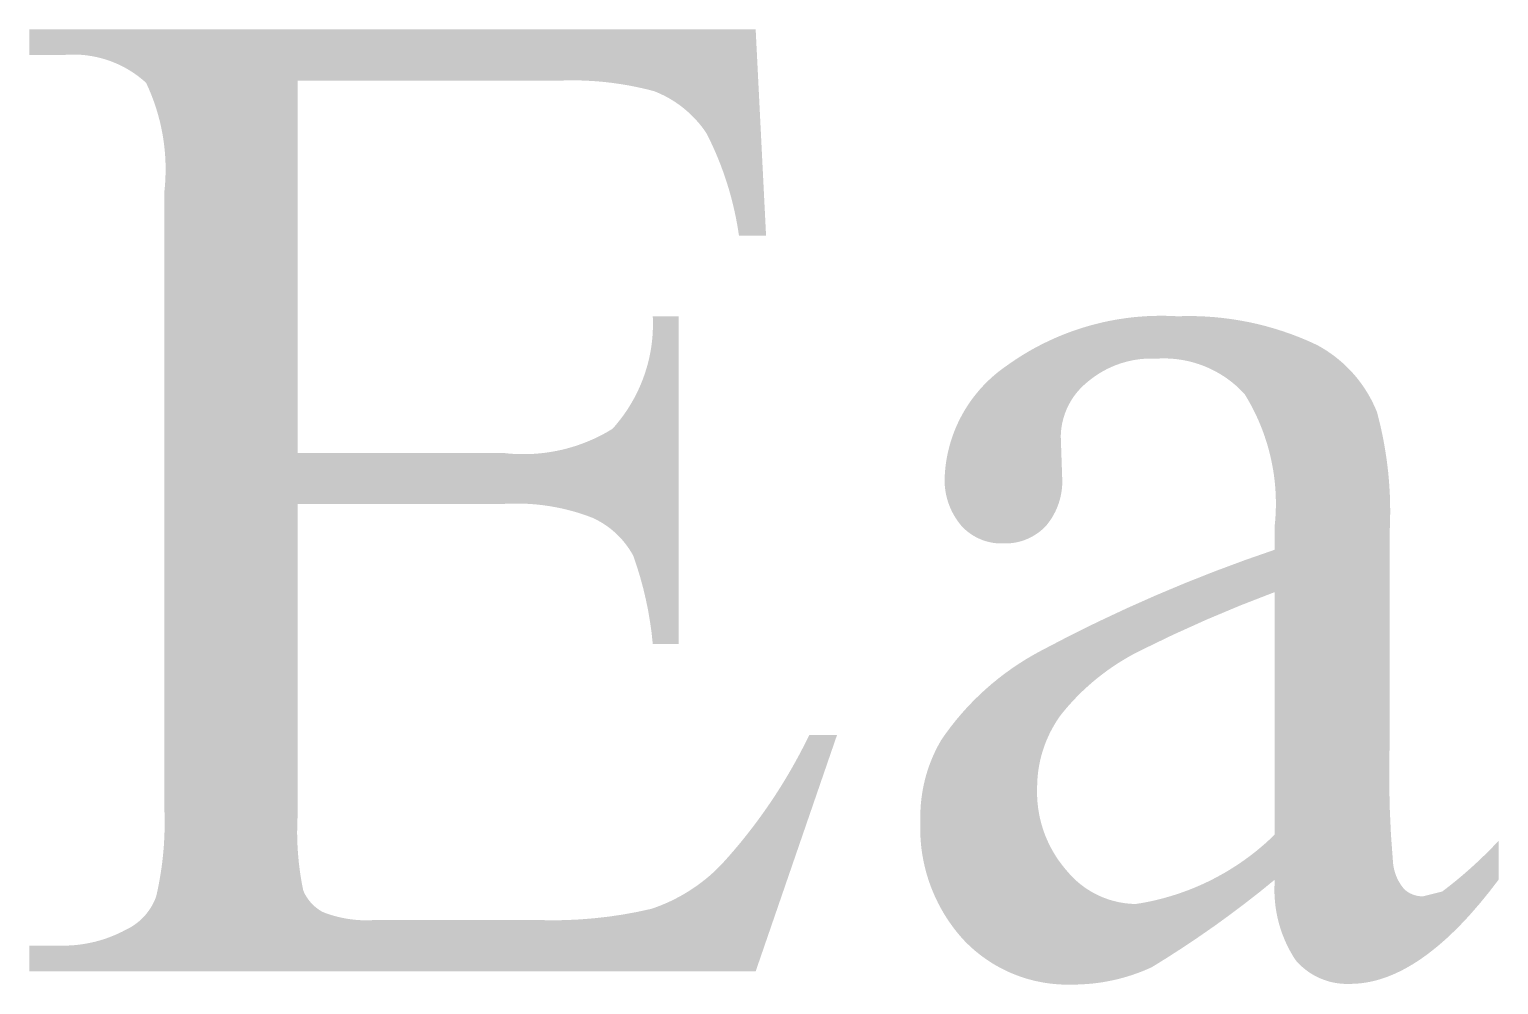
# Model space of a CAD drawing. Header units: millimetres. Extents: x 1235 to 1439, y 1033 to 1126.
# Drawn here: x 1400.38 to 1405.62, y 1053.01 to 1056.41 of the extents above; entities that cross this region are included whole.
import ezdxf

# ---------------------------------------------------------------- set-up
doc = ezdxf.new("R2010")
doc.units = ezdxf.units.MM
doc.layers.add('默认', color=18, linetype='Continuous', true_color=0x000000)

msp = doc.modelspace()

# ---------------------------------------------------------------- hatches: boundary and pattern name
at = {"layer": '默认'}
msp.add_hatch(color=256, dxfattribs=at).paths.add_polyline_path([(1402.9705, 1056.4134), (1403.0076, 1055.6774), (1402.911, 1055.6774), (1402.9074, 1055.7011), (1402.9033, 1055.7246), (1402.8987, 1055.7482), (1402.8936, 1055.7716), (1402.8881, 1055.795), (1402.882, 1055.8182), (1402.8755, 1055.8413), (1402.8685, 1055.8643), (1402.861, 1055.8872), (1402.853, 1055.9099), (1402.8446, 1055.9324), (1402.8357, 1055.9547), (1402.8264, 1055.9768), (1402.8166, 1055.9987), (1402.8064, 1056.0203), (1402.7958, 1056.0417), (1402.7916, 1056.0479), (1402.7873, 1056.0541), (1402.7828, 1056.0602), (1402.7782, 1056.0663), (1402.7735, 1056.0722), (1402.7687, 1056.0781), (1402.7637, 1056.0839), (1402.7586, 1056.0897), (1402.7534, 1056.0953), (1402.7481, 1056.1008), (1402.7427, 1056.1062), (1402.7372, 1056.1116), (1402.7315, 1056.1168), (1402.7258, 1056.1219), (1402.7199, 1056.1269), (1402.714, 1056.1318), (1402.708, 1056.1366), (1402.7018, 1056.1413), (1402.6956, 1056.1458), (1402.6893, 1056.1502), (1402.683, 1056.1545), (1402.6765, 1056.1587), (1402.67, 1056.1627), (1402.6634, 1056.1666), (1402.6567, 1056.1704), (1402.65, 1056.174), (1402.6433, 1056.1775), (1402.6364, 1056.1808), (1402.6296, 1056.184), (1402.6226, 1056.1871), (1402.6157, 1056.1901), (1402.6087, 1056.1928), (1402.5874, 1056.1984), (1402.566, 1056.2034), (1402.5445, 1056.2081), (1402.5229, 1056.2124), (1402.5011, 1056.2162), (1402.4793, 1056.2196), (1402.4574, 1056.2226), (1402.4355, 1056.2252), (1402.4135, 1056.2273), (1402.3915, 1056.229), (1402.3694, 1056.2302), (1402.3474, 1056.2311), (1402.3253, 1056.2314), (1402.3033, 1056.2314), (1402.2813, 1056.2309), (1402.2593, 1056.23), (1401.3376, 1056.23), (1401.3376, 1054.9019), (1402.076, 1054.9019), (1402.0882, 1054.9006), (1402.1005, 1054.8996), (1402.1129, 1054.8989), (1402.1254, 1054.8984), (1402.1378, 1054.8982), (1402.1503, 1054.8982), (1402.1628, 1054.8985), (1402.1754, 1054.899), (1402.1879, 1054.8999), (1402.2005, 1054.9009), (1402.213, 1054.9023), (1402.2255, 1054.9039), (1402.238, 1054.9058), (1402.2505, 1054.9079), (1402.2629, 1054.9103), (1402.2753, 1054.9129), (1402.2876, 1054.9159), (1402.2998, 1054.919), (1402.312, 1054.9225), (1402.3241, 1054.9261), (1402.3361, 1054.9301), (1402.348, 1054.9342), (1402.3598, 1054.9387), (1402.3715, 1054.9433), (1402.383, 1054.9482), (1402.3945, 1054.9533), (1402.4058, 1054.9587), (1402.4169, 1054.9642), (1402.4279, 1054.97), (1402.4388, 1054.976), (1402.4495, 1054.9822), (1402.46, 1054.9886), (1402.4689, 1054.9986), (1402.4775, 1055.0089), (1402.4859, 1055.0194), (1402.4941, 1055.0301), (1402.5021, 1055.0411), (1402.5098, 1055.0523), (1402.5173, 1055.0638), (1402.5245, 1055.0754), (1402.5314, 1055.0873), (1402.5381, 1055.0993), (1402.5445, 1055.1115), (1402.5505, 1055.1239), (1402.5563, 1055.1365), (1402.5618, 1055.1492), (1402.5669, 1055.1621), (1402.5717, 1055.175), (1402.5762, 1055.1881), (1402.5804, 1055.2013), (1402.5843, 1055.2146), (1402.5878, 1055.228), (1402.591, 1055.2414), (1402.5938, 1055.2549), (1402.5963, 1055.2684), (1402.5985, 1055.282), (1402.6003, 1055.2956), (1402.6018, 1055.3092), (1402.6029, 1055.3227), (1402.6037, 1055.3363), (1402.6042, 1055.3498), (1402.6044, 1055.3633), (1402.6042, 1055.3767), (1402.6037, 1055.39), (1402.6954, 1055.39), (1402.6954, 1054.2205), (1402.6037, 1054.2205), (1402.5995, 1054.2605), (1402.5939, 1054.3005), (1402.5871, 1054.3404), (1402.579, 1054.38), (1402.5697, 1054.4193), (1402.5591, 1054.4584), (1402.5473, 1054.497), (1402.5344, 1054.5351), (1402.5314, 1054.5406), (1402.5282, 1054.5461), (1402.525, 1054.5515), (1402.5216, 1054.5568), (1402.5181, 1054.5621), (1402.5145, 1054.5673), (1402.5108, 1054.5724), (1402.507, 1054.5775), (1402.503, 1054.5825), (1402.499, 1054.5875), (1402.4948, 1054.5924), (1402.4906, 1054.5971), (1402.4862, 1054.6018), (1402.4817, 1054.6064), (1402.4772, 1054.611), (1402.4725, 1054.6154), (1402.4678, 1054.6197), (1402.463, 1054.6239), (1402.4581, 1054.6281), (1402.4531, 1054.6321), (1402.448, 1054.636), (1402.4429, 1054.6398), (1402.4377, 1054.6435), (1402.4324, 1054.6471), (1402.427, 1054.6505), (1402.4216, 1054.6539), (1402.4162, 1054.6571), (1402.4107, 1054.6602), (1402.4051, 1054.6632), (1402.3995, 1054.6661), (1402.3939, 1054.6688), (1402.3882, 1054.6714), (1402.3696, 1054.6784), (1402.3509, 1054.6848), (1402.3319, 1054.6908), (1402.3128, 1054.6962), (1402.2935, 1054.7012), (1402.274, 1054.7056), (1402.2544, 1054.7095), (1402.2347, 1054.7129), (1402.2149, 1054.7158), (1402.1951, 1054.7181), (1402.1752, 1054.7199), (1402.1553, 1054.7212), (1402.1354, 1054.7219), (1402.1156, 1054.7222), (1402.0957, 1054.7218), (1402.076, 1054.721), (1401.3376, 1054.721), (1401.3376, 1053.6134), (1401.3361, 1053.5794), (1401.3357, 1053.5453), (1401.3365, 1053.5112), (1401.3385, 1053.4771), (1401.3415, 1053.443), (1401.3457, 1053.4092), (1401.351, 1053.3755), (1401.3574, 1053.342), (1401.3587, 1053.3391), (1401.36, 1053.3361), (1401.3614, 1053.3332), (1401.3629, 1053.3303), (1401.3644, 1053.3274), (1401.366, 1053.3245), (1401.3677, 1053.3217), (1401.3695, 1053.3188), (1401.3713, 1053.3161), (1401.3731, 1053.3133), (1401.375, 1053.3106), (1401.377, 1053.308), (1401.3791, 1053.3053), (1401.3811, 1053.3027), (1401.3833, 1053.3002), (1401.3855, 1053.2977), (1401.3878, 1053.2953), (1401.3901, 1053.2929), (1401.3924, 1053.2905), (1401.3948, 1053.2882), (1401.3973, 1053.286), (1401.3998, 1053.2838), (1401.4023, 1053.2817), (1401.4049, 1053.2796), (1401.4075, 1053.2776), (1401.4102, 1053.2756), (1401.4129, 1053.2738), (1401.4156, 1053.2719), (1401.4183, 1053.2702), (1401.4211, 1053.2685), (1401.4239, 1053.2668), (1401.4268, 1053.2652), (1401.4379, 1053.261), (1401.4492, 1053.2571), (1401.4606, 1053.2534), (1401.4722, 1053.2501), (1401.4838, 1053.2471), (1401.4956, 1053.2445), (1401.5074, 1053.2422), (1401.5193, 1053.2402), (1401.5312, 1053.2386), (1401.5432, 1053.2373), (1401.5552, 1053.2363), (1401.5672, 1053.2357), (1401.5792, 1053.2355), (1401.5912, 1053.2356), (1401.6032, 1053.236), (1401.6151, 1053.2367), (1402.185, 1053.2367), (1402.237, 1053.2356), (1402.2891, 1053.2361), (1402.3412, 1053.2385), (1402.3932, 1053.2426), (1402.4451, 1053.2484), (1402.4967, 1053.256), (1402.548, 1053.2654), (1402.5988, 1053.2764), (1402.6161, 1053.2825), (1402.6333, 1053.2891), (1402.6503, 1053.2962), (1402.6671, 1053.3038), (1402.6837, 1053.312), (1402.7001, 1053.3207), (1402.7162, 1053.3299), (1402.7321, 1053.3395), (1402.7476, 1053.3497), (1402.7629, 1053.3602), (1402.7778, 1053.3713), (1402.7923, 1053.3827), (1402.8065, 1053.3946), (1402.8203, 1053.4069), (1402.8336, 1053.4195), (1402.8466, 1053.4325), (1402.8701, 1053.4585), (1402.8931, 1053.4849), (1402.9157, 1053.5118), (1402.9377, 1053.5392), (1402.9593, 1053.5669), (1402.9804, 1053.5951), (1403.001, 1053.6236), (1403.021, 1053.6526), (1403.0405, 1053.6819), (1403.0595, 1053.7115), (1403.0779, 1053.7415), (1403.0957, 1053.7718), (1403.113, 1053.8024), (1403.1297, 1053.8333), (1403.1458, 1053.8644), (1403.1613, 1053.8959), (1403.2604, 1053.8959), (1402.9705, 1053.0534), (1400.3811, 1053.0534), (1400.3811, 1053.1451), (1400.5, 1053.1451), (1400.5146, 1053.1453), (1400.5292, 1053.1459), (1400.5438, 1053.147), (1400.5584, 1053.1486), (1400.573, 1053.1506), (1400.5875, 1053.1531), (1400.602, 1053.156), (1400.6163, 1053.1594), (1400.6306, 1053.1633), (1400.6447, 1053.1675), (1400.6587, 1053.1723), (1400.6725, 1053.1774), (1400.6861, 1053.183), (1400.6995, 1053.1889), (1400.7126, 1053.1953), (1400.7255, 1053.202), (1400.73, 1053.2042), (1400.7345, 1053.2066), (1400.739, 1053.209), (1400.7434, 1053.2115), (1400.7478, 1053.2142), (1400.7521, 1053.217), (1400.7563, 1053.2199), (1400.7605, 1053.2229), (1400.7646, 1053.226), (1400.7687, 1053.2292), (1400.7727, 1053.2326), (1400.7766, 1053.236), (1400.7804, 1053.2395), (1400.7841, 1053.2432), (1400.7878, 1053.2469), (1400.7913, 1053.2507), (1400.7948, 1053.2546), (1400.7981, 1053.2586), (1400.8014, 1053.2627), (1400.8045, 1053.2669), (1400.8076, 1053.2711), (1400.8105, 1053.2754), (1400.8133, 1053.2797), (1400.816, 1053.2841), (1400.8186, 1053.2886), (1400.821, 1053.2931), (1400.8234, 1053.2977), (1400.8256, 1053.3023), (1400.8277, 1053.3069), (1400.8297, 1053.3116), (1400.8316, 1053.3163), (1400.8333, 1053.321), (1400.8377, 1053.3409), (1400.8418, 1053.3609), (1400.8455, 1053.3809), (1400.8489, 1053.4011), (1400.852, 1053.4213), (1400.8547, 1053.4416), (1400.857, 1053.4619), (1400.8589, 1053.4823), (1400.8606, 1053.5027), (1400.8618, 1053.5231), (1400.8627, 1053.5435), (1400.8632, 1053.564), (1400.8634, 1053.5844), (1400.8632, 1053.6048), (1400.8627, 1053.6252), (1400.8618, 1053.6456), (1400.8618, 1055.8286), (1400.8643, 1055.8535), (1400.866, 1055.8785), (1400.8667, 1055.9037), (1400.8668, 1055.9164), (1400.8666, 1055.929), (1400.8663, 1055.9417), (1400.8657, 1055.9543), (1400.8648, 1055.967), (1400.8638, 1055.9797), (1400.8625, 1055.9923), (1400.861, 1056.0049), (1400.8593, 1056.0176), (1400.8573, 1056.0301), (1400.8552, 1056.0427), (1400.8528, 1056.0552), (1400.8502, 1056.0676), (1400.8474, 1056.08), (1400.8443, 1056.0923), (1400.8411, 1056.1046), (1400.8376, 1056.1168), (1400.834, 1056.1289), (1400.8301, 1056.141), (1400.826, 1056.1529), (1400.8172, 1056.1766), (1400.8077, 1056.1998), (1400.7974, 1056.2226), (1400.7901, 1056.2291), (1400.7825, 1056.2355), (1400.7748, 1056.2417), (1400.7669, 1056.2478), (1400.7588, 1056.2536), (1400.7505, 1056.2593), (1400.742, 1056.2648), (1400.7334, 1056.2701), (1400.7246, 1056.2751), (1400.7157, 1056.2799), (1400.7066, 1056.2845), (1400.6973, 1056.2889), (1400.688, 1056.293), (1400.6785, 1056.2969), (1400.669, 1056.3005), (1400.6593, 1056.3039), (1400.6495, 1056.307), (1400.6397, 1056.3098), (1400.6298, 1056.3124), (1400.6198, 1056.3147), (1400.6098, 1056.3168), (1400.5998, 1056.3185), (1400.5898, 1056.32), (1400.5797, 1056.3213), (1400.5696, 1056.3223), (1400.5596, 1056.323), (1400.5495, 1056.3234), (1400.5395, 1056.3236), (1400.5296, 1056.3235), (1400.5197, 1056.3231), (1400.5098, 1056.3225), (1400.5, 1056.3217), (1400.3811, 1056.3217), (1400.3811, 1056.4134)], flags=0)
h = msp.add_hatch(color=256, dxfattribs=at)
h.paths.add_polyline_path([(1404.0632, 1054.8176), (1404.0635, 1054.8118), (1404.0637, 1054.806), (1404.0637, 1054.8001), (1404.0636, 1054.7943), (1404.0634, 1054.7884), (1404.063, 1054.7825), (1404.0625, 1054.7766), (1404.0618, 1054.7707), (1404.061, 1054.7648), (1404.06, 1054.7589), (1404.0589, 1054.753), (1404.0576, 1054.7471), (1404.0563, 1054.7413), (1404.0547, 1054.7355), (1404.053, 1054.7297), (1404.0512, 1054.724), (1404.0493, 1054.7183), (1404.0472, 1054.7127), (1404.0449, 1054.7071), (1404.0426, 1054.7016), (1404.0401, 1054.6961), (1404.0375, 1054.6908), (1404.0347, 1054.6855), (1404.0319, 1054.6802), (1404.0289, 1054.6751), (1404.0258, 1054.67), (1404.0226, 1054.6651), (1404.0192, 1054.6602), (1404.0158, 1054.6554), (1404.0123, 1054.6507), (1404.0087, 1054.6462), (1404.005, 1054.6417), (1404.0014, 1054.638), (1403.9977, 1054.6344), (1403.9939, 1054.6309), (1403.9899, 1054.6274), (1403.9859, 1054.624), (1403.9817, 1054.6208), (1403.9775, 1054.6176), (1403.9732, 1054.6146), (1403.9687, 1054.6116), (1403.9642, 1054.6088), (1403.9596, 1054.606), (1403.9549, 1054.6034), (1403.9502, 1054.601), (1403.9453, 1054.5986), (1403.9404, 1054.5964), (1403.9355, 1054.5943), (1403.9305, 1054.5923), (1403.9254, 1054.5905), (1403.9203, 1054.5888), (1403.9152, 1054.5873), (1403.91, 1054.5859), (1403.9048, 1054.5846), (1403.8996, 1054.5835), (1403.8943, 1054.5825), (1403.8891, 1054.5817), (1403.8838, 1054.581), (1403.8786, 1054.5804), (1403.8734, 1054.58), (1403.8681, 1054.5797), (1403.8629, 1054.5796), (1403.8577, 1054.5796), (1403.8526, 1054.5797), (1403.8475, 1054.5797), (1403.8423, 1054.5797), (1403.8372, 1054.5799), (1403.832, 1054.5802), (1403.8268, 1054.5807), (1403.8216, 1054.5813), (1403.8164, 1054.582), (1403.8112, 1054.5829), (1403.806, 1054.584), (1403.8008, 1054.5852), (1403.7957, 1054.5865), (1403.7906, 1054.588), (1403.7855, 1054.5896), (1403.7804, 1054.5914), (1403.7754, 1054.5933), (1403.7705, 1054.5953), (1403.7656, 1054.5975), (1403.7608, 1054.5998), (1403.756, 1054.6023), (1403.7514, 1054.6048), (1403.7468, 1054.6075), (1403.7422, 1054.6104), (1403.7378, 1054.6133), (1403.7335, 1054.6163), (1403.7293, 1054.6195), (1403.7251, 1054.6227), (1403.7211, 1054.6261), (1403.7172, 1054.6295), (1403.7134, 1054.6331), (1403.7097, 1054.6367), (1403.7061, 1054.6404), (1403.7027, 1054.6442), (1403.699, 1054.6487), (1403.6954, 1054.6533), (1403.692, 1054.658), (1403.6886, 1054.6628), (1403.6853, 1054.6677), (1403.6821, 1054.6726), (1403.6791, 1054.6777), (1403.6761, 1054.6829), (1403.6733, 1054.6881), (1403.6705, 1054.6934), (1403.6679, 1054.6988), (1403.6655, 1054.7042), (1403.6631, 1054.7097), (1403.6609, 1054.7153), (1403.6588, 1054.7209), (1403.6569, 1054.7266), (1403.655, 1054.7323), (1403.6534, 1054.7381), (1403.6518, 1054.7439), (1403.6504, 1054.7497), (1403.6491, 1054.7555), (1403.648, 1054.7614), (1403.647, 1054.7673), (1403.6462, 1054.7732), (1403.6455, 1054.7791), (1403.6449, 1054.785), (1403.6445, 1054.7909), (1403.6442, 1054.7968), (1403.6441, 1054.8026), (1403.6441, 1054.8085), (1403.6442, 1054.8143), (1403.6445, 1054.8201), (1403.6454, 1054.8341), (1403.6467, 1054.8482), (1403.6484, 1054.8623), (1403.6505, 1054.8764), (1403.653, 1054.8906), (1403.6559, 1054.9047), (1403.6593, 1054.9188), (1403.663, 1054.9328), (1403.6672, 1054.9468), (1403.6718, 1054.9607), (1403.6768, 1054.9745), (1403.6822, 1054.9882), (1403.6881, 1055.0017), (1403.6943, 1055.0151), (1403.7009, 1055.0283), (1403.7079, 1055.0413), (1403.7152, 1055.054), (1403.723, 1055.0666), (1403.7311, 1055.0789), (1403.7395, 1055.091), (1403.7483, 1055.1028), (1403.7574, 1055.1143), (1403.7668, 1055.1255), (1403.7764, 1055.1365), (1403.7864, 1055.147), (1403.7966, 1055.1573), (1403.8071, 1055.1672), (1403.8178, 1055.1768), (1403.8287, 1055.1861), (1403.8398, 1055.1949), (1403.8511, 1055.2035), (1403.8625, 1055.2116), (1403.8788, 1055.2232), (1403.8953, 1055.2344), (1403.9122, 1055.2454), (1403.9293, 1055.256), (1403.9467, 1055.2663), (1403.9644, 1055.2762), (1403.9823, 1055.2857), (1404.0005, 1055.2949), (1404.0189, 1055.3037), (1404.0375, 1055.3122), (1404.0563, 1055.3202), (1404.0753, 1055.3278), (1404.0945, 1055.335), (1404.1138, 1055.3418), (1404.1333, 1055.3482), (1404.153, 1055.3542), (1404.1727, 1055.3597), (1404.1926, 1055.3648), (1404.2126, 1055.3695), (1404.2326, 1055.3737), (1404.2528, 1055.3775), (1404.273, 1055.3808), (1404.2932, 1055.3837), (1404.3134, 1055.3862), (1404.3337, 1055.3882), (1404.3539, 1055.3897), (1404.3742, 1055.3909), (1404.3943, 1055.3915), (1404.4145, 1055.3918), (1404.4346, 1055.3916), (1404.4546, 1055.391), (1404.4745, 1055.39), (1404.5062, 1055.3908), (1404.538, 1055.3906), (1404.5698, 1055.3894), (1404.6017, 1055.3873), (1404.6335, 1055.3842), (1404.6653, 1055.3801), (1404.697, 1055.3751), (1404.7285, 1055.3692), (1404.7598, 1055.3623), (1404.7909, 1055.3544), (1404.8217, 1055.3456), (1404.8522, 1055.3359), (1404.8823, 1055.3253), (1404.912, 1055.3139), (1404.9413, 1055.3016), (1404.9701, 1055.2884), (1404.979, 1055.2836), (1404.9878, 1055.2786), (1404.9965, 1055.2733), (1405.0052, 1055.2679), (1405.0137, 1055.2622), (1405.0221, 1055.2564), (1405.0305, 1055.2503), (1405.0387, 1055.2441), (1405.0468, 1055.2376), (1405.0547, 1055.231), (1405.0625, 1055.2242), (1405.0702, 1055.2172), (1405.0777, 1055.21), (1405.0851, 1055.2026), (1405.0923, 1055.1951), (1405.0993, 1055.1875), (1405.1062, 1055.1796), (1405.1129, 1055.1717), (1405.1194, 1055.1635), (1405.1257, 1055.1553), (1405.1318, 1055.1469), (1405.1378, 1055.1384), (1405.1435, 1055.1298), (1405.149, 1055.121), (1405.1543, 1055.1122), (1405.1595, 1055.1033), (1405.1644, 1055.0942), (1405.1691, 1055.0851), (1405.1735, 1055.076), (1405.1778, 1055.0667), (1405.1819, 1055.0574), (1405.1857, 1055.0481), (1405.1926, 1055.0215), (1405.199, 1054.9948), (1405.2048, 1054.9679), (1405.2101, 1054.9409), (1405.2148, 1054.9138), (1405.219, 1054.8866), (1405.2227, 1054.8592), (1405.2258, 1054.8318), (1405.2283, 1054.8044), (1405.2302, 1054.7769), (1405.2317, 1054.7493), (1405.2325, 1054.7218), (1405.2328, 1054.6943), (1405.2325, 1054.6668), (1405.2317, 1054.6393), (1405.2303, 1054.612), (1405.2303, 1053.8413), (1405.2292, 1053.7418), (1405.2309, 1053.6423), (1405.2354, 1053.5429), (1405.2427, 1053.4436), (1405.243, 1053.4403), (1405.2433, 1053.437), (1405.2437, 1053.4337), (1405.2442, 1053.4304), (1405.2447, 1053.4271), (1405.2453, 1053.4238), (1405.246, 1053.4205), (1405.2468, 1053.4172), (1405.2476, 1053.4139), (1405.2485, 1053.4106), (1405.2494, 1053.4074), (1405.2504, 1053.4041), (1405.2515, 1053.4009), (1405.2527, 1053.3977), (1405.2539, 1053.3945), (1405.2551, 1053.3914), (1405.2565, 1053.3882), (1405.2579, 1053.3851), (1405.2594, 1053.3821), (1405.2609, 1053.379), (1405.2625, 1053.376), (1405.2641, 1053.3731), (1405.2658, 1053.3702), (1405.2676, 1053.3673), (1405.2694, 1053.3644), (1405.2713, 1053.3616), (1405.2732, 1053.3589), (1405.2752, 1053.3561), (1405.2772, 1053.3535), (1405.2793, 1053.3509), (1405.2814, 1053.3483), (1405.2836, 1053.3458), (1405.2852, 1053.3443), (1405.2869, 1053.3429), (1405.2886, 1053.3415), (1405.2904, 1053.3402), (1405.2922, 1053.3389), (1405.2941, 1053.3376), (1405.2959, 1053.3364), (1405.2978, 1053.3352), (1405.2998, 1053.334), (1405.3017, 1053.3329), (1405.3037, 1053.3318), (1405.3058, 1053.3308), (1405.3078, 1053.3299), (1405.3099, 1053.3289), (1405.312, 1053.3281), (1405.3141, 1053.3272), (1405.3162, 1053.3265), (1405.3184, 1053.3257), (1405.3205, 1053.3251), (1405.3227, 1053.3244), (1405.3249, 1053.3239), (1405.3271, 1053.3233), (1405.3293, 1053.3229), (1405.3315, 1053.3225), (1405.3337, 1053.3221), (1405.336, 1053.3218), (1405.3382, 1053.3215), (1405.3404, 1053.3213), (1405.3426, 1053.3212), (1405.3448, 1053.321), (1405.347, 1053.321), (1405.3492, 1053.321), (1405.4186, 1053.3383), (1405.4454, 1053.359), (1405.4717, 1053.3802), (1405.4975, 1053.402), (1405.5229, 1053.4244), (1405.5478, 1053.4473), (1405.5722, 1053.4708), (1405.596, 1053.4947), (1405.6193, 1053.5192), (1405.6193, 1053.3805), (1405.5847, 1053.3354), (1405.5503, 1053.2933), (1405.5161, 1053.2541), (1405.4991, 1053.2356), (1405.4821, 1053.2178), (1405.4652, 1053.2008), (1405.4483, 1053.1845), (1405.4315, 1053.1688), (1405.4147, 1053.154), (1405.3979, 1053.1398), (1405.3812, 1053.1264), (1405.3646, 1053.1137), (1405.348, 1053.1017), (1405.3314, 1053.0904), (1405.3149, 1053.0799), (1405.2985, 1053.0701), (1405.2821, 1053.061), (1405.2657, 1053.0527), (1405.2576, 1053.0488), (1405.2494, 1053.0451), (1405.2413, 1053.0415), (1405.2332, 1053.0382), (1405.2251, 1053.035), (1405.217, 1053.032), (1405.2089, 1053.0292), (1405.2008, 1053.0266), (1405.1928, 1053.0241), (1405.1847, 1053.0218), (1405.1767, 1053.0198), (1405.1686, 1053.0178), (1405.1606, 1053.0161), (1405.1526, 1053.0146), (1405.1446, 1053.0132), (1405.1367, 1053.012), (1405.1287, 1053.011), (1405.1207, 1053.0102), (1405.1128, 1053.0096), (1405.1049, 1053.0091), (1405.097, 1053.0089), (1405.0824, 1053.0086), (1405.0758, 1053.0086), (1405.0691, 1053.0088), (1405.0624, 1053.0091), (1405.0557, 1053.0097), (1405.0489, 1053.0105), (1405.0422, 1053.0114), (1405.0355, 1053.0125), (1405.0287, 1053.0139), (1405.022, 1053.0154), (1405.0153, 1053.0171), (1405.0087, 1053.0191), (1405.0021, 1053.0212), (1404.9956, 1053.0235), (1404.9891, 1053.026), (1404.9827, 1053.0286), (1404.9764, 1053.0315), (1404.9702, 1053.0345), (1404.964, 1053.0378), (1404.958, 1053.0412), (1404.9521, 1053.0447), (1404.9463, 1053.0484), (1404.9406, 1053.0523), (1404.935, 1053.0563), (1404.9296, 1053.0605), (1404.9243, 1053.0648), (1404.9192, 1053.0692), (1404.9142, 1053.0737), (1404.9093, 1053.0784), (1404.9047, 1053.0832), (1404.9001, 1053.0881), (1404.8958, 1053.093), (1404.8907, 1053.1008), (1404.8858, 1053.1087), (1404.8811, 1053.1168), (1404.8764, 1053.125), (1404.872, 1053.1332), (1404.8677, 1053.1416), (1404.8636, 1053.1501), (1404.8596, 1053.1587), (1404.8559, 1053.1674), (1404.8523, 1053.1762), (1404.8488, 1053.1851), (1404.8456, 1053.194), (1404.8425, 1053.2031), (1404.8397, 1053.2121), (1404.837, 1053.2213), (1404.8345, 1053.2305), (1404.8322, 1053.2398), (1404.8301, 1053.2491), (1404.8282, 1053.2584), (1404.8265, 1053.2678), (1404.825, 1053.2772), (1404.8237, 1053.2866), (1404.8226, 1053.296), (1404.8217, 1053.3055), (1404.821, 1053.3149), (1404.8205, 1053.3243), (1404.8201, 1053.3337), (1404.82, 1053.3431), (1404.8201, 1053.3525), (1404.8204, 1053.3619), (1404.8208, 1053.3712), (1404.8214, 1053.3805), (1404.7692, 1053.338), (1404.7161, 1053.2966), (1404.6623, 1053.256), (1404.6078, 1053.2164), (1404.5525, 1053.1779), (1404.4966, 1053.1403), (1404.44, 1053.1037), (1404.3829, 1053.0682), (1404.3662, 1053.0608), (1404.3493, 1053.0538), (1404.3322, 1053.0473), (1404.3148, 1053.0412), (1404.2973, 1053.0355), (1404.2796, 1053.0304), (1404.2618, 1053.0257), (1404.2438, 1053.0216), (1404.2257, 1053.0179), (1404.2076, 1053.0147), (1404.1893, 1053.0121), (1404.171, 1053.0099), (1404.1527, 1053.0083), (1404.1344, 1053.0071), (1404.1162, 1053.0064), (1404.0979, 1053.0063), (1404.0848, 1053.0061), (1404.0715, 1053.0062), (1404.0582, 1053.0066), (1404.0449, 1053.0075), (1404.0316, 1053.0086), (1404.0182, 1053.0101), (1404.0048, 1053.012), (1403.9914, 1053.0143), (1403.9781, 1053.0169), (1403.9648, 1053.0198), (1403.9516, 1053.0232), (1403.9384, 1053.0268), (1403.9253, 1053.0309), (1403.9123, 1053.0353), (1403.8994, 1053.04), (1403.8867, 1053.0451), (1403.8741, 1053.0506), (1403.8616, 1053.0563), (1403.8494, 1053.0624), (1403.8373, 1053.0688), (1403.8253, 1053.0756), (1403.8136, 1053.0826), (1403.8022, 1053.0899), (1403.7909, 1053.0976), (1403.7799, 1053.1054), (1403.7691, 1053.1136), (1403.7586, 1053.122), (1403.7483, 1053.1306), (1403.7384, 1053.1395), (1403.7287, 1053.1486), (1403.7192, 1053.1579), (1403.7101, 1053.1674), (1403.7008, 1053.1779), (1403.6916, 1053.1888), (1403.6827, 1053.1999), (1403.6741, 1053.2112), (1403.6657, 1053.2228), (1403.6575, 1053.2346), (1403.6496, 1053.2467), (1403.642, 1053.259), (1403.6347, 1053.2715), (1403.6276, 1053.2842), (1403.6209, 1053.2971), (1403.6145, 1053.3102), (1403.6084, 1053.3235), (1403.6026, 1053.3369), (1403.5971, 1053.3504), (1403.592, 1053.3641), (1403.5872, 1053.378), (1403.5828, 1053.3919), (1403.5787, 1053.4059), (1403.575, 1053.42), (1403.5716, 1053.4342), (1403.5686, 1053.4484), (1403.5659, 1053.4627), (1403.5636, 1053.477), (1403.5616, 1053.4914), (1403.56, 1053.5057), (1403.5588, 1053.52), (1403.5579, 1053.5343), (1403.5573, 1053.5486), (1403.5571, 1053.5628), (1403.5573, 1053.577), (1403.5577, 1053.5911), (1403.5576, 1053.6097), (1403.5581, 1053.6283), (1403.5592, 1053.6471), (1403.561, 1053.6658), (1403.5621, 1053.6751), (1403.5635, 1053.6845), (1403.5649, 1053.6938), (1403.5666, 1053.7031), (1403.5684, 1053.7124), (1403.5703, 1053.7216), (1403.5725, 1053.7308), (1403.5747, 1053.74), (1403.5772, 1053.7491), (1403.5798, 1053.7582), (1403.5826, 1053.7673), (1403.5855, 1053.7763), (1403.5886, 1053.7852), (1403.5918, 1053.7941), (1403.5952, 1053.8029), (1403.5987, 1053.8116), (1403.6062, 1053.8288), (1403.6143, 1053.8458), (1403.6229, 1053.8623), (1403.6321, 1053.8785), (1403.6491, 1053.9029), (1403.6669, 1053.9268), (1403.6855, 1053.9502), (1403.7049, 1053.9731), (1403.7249, 1053.9954), (1403.7457, 1054.0171), (1403.7671, 1054.0382), (1403.7892, 1054.0587), (1403.8119, 1054.0785), (1403.8352, 1054.0975), (1403.859, 1054.1159), (1403.8834, 1054.1334), (1403.9082, 1054.1502), (1403.9335, 1054.1662), (1403.9591, 1054.1813), (1403.9852, 1054.1957), (1404.0862, 1054.2484), (1404.1883, 1054.299), (1404.2916, 1054.3475), (1404.3958, 1054.3939), (1404.501, 1054.4381), (1404.607, 1054.4801), (1404.7139, 1054.5199), (1404.8214, 1054.5574), (1404.8214, 1054.6466), (1404.8228, 1054.6616), (1404.8239, 1054.6765), (1404.8246, 1054.6916), (1404.8251, 1054.7067), (1404.8253, 1054.7218), (1404.8251, 1054.737), (1404.8246, 1054.7522), (1404.8238, 1054.7674), (1404.8228, 1054.7826), (1404.8213, 1054.7978), (1404.8196, 1054.813), (1404.8176, 1054.8282), (1404.8152, 1054.8434), (1404.8125, 1054.8585), (1404.8095, 1054.8735), (1404.8062, 1054.8885), (1404.8026, 1054.9034), (1404.7987, 1054.9183), (1404.7944, 1054.933), (1404.7899, 1054.9477), (1404.7851, 1054.9622), (1404.78, 1054.9766), (1404.7745, 1054.9909), (1404.7688, 1055.0051), (1404.7629, 1055.0191), (1404.7566, 1055.033), (1404.7501, 1055.0467), (1404.7433, 1055.0602), (1404.7363, 1055.0735), (1404.729, 1055.0867), (1404.7214, 1055.0997), (1404.7137, 1055.1125), (1404.7064, 1055.1202), (1404.6989, 1055.1278), (1404.6912, 1055.1352), (1404.6832, 1055.1425), (1404.675, 1055.1495), (1404.6666, 1055.1563), (1404.6579, 1055.163), (1404.649, 1055.1694), (1404.6399, 1055.1755), (1404.6306, 1055.1815), (1404.6212, 1055.1871), (1404.6115, 1055.1926), (1404.6017, 1055.1977), (1404.5917, 1055.2026), (1404.5816, 1055.2072), (1404.5714, 1055.2115), (1404.561, 1055.2155), (1404.5505, 1055.2192), (1404.54, 1055.2226), (1404.5293, 1055.2257), (1404.5186, 1055.2285), (1404.5079, 1055.231), (1404.4971, 1055.2331), (1404.4862, 1055.235), (1404.4754, 1055.2365), (1404.4645, 1055.2378), (1404.4537, 1055.2387), (1404.4429, 1055.2393), (1404.4322, 1055.2397), (1404.4214, 1055.2397), (1404.4108, 1055.2394), (1404.4002, 1055.2389), (1404.392, 1055.2392), (1404.3838, 1055.2394), (1404.3755, 1055.2393), (1404.3672, 1055.2391), (1404.3589, 1055.2386), (1404.3506, 1055.238), (1404.3423, 1055.2372), (1404.3339, 1055.2361), (1404.3256, 1055.2349), (1404.3173, 1055.2335), (1404.309, 1055.2318), (1404.3008, 1055.23), (1404.2925, 1055.2279), (1404.2844, 1055.2257), (1404.2763, 1055.2233), (1404.2682, 1055.2206), (1404.2602, 1055.2178), (1404.2523, 1055.2148), (1404.2444, 1055.2116), (1404.2367, 1055.2082), (1404.229, 1055.2046), (1404.2214, 1055.2009), (1404.214, 1055.1969), (1404.2066, 1055.1928), (1404.1994, 1055.1886), (1404.1923, 1055.1842), (1404.1853, 1055.1796), (1404.1784, 1055.1749), (1404.1717, 1055.17), (1404.1651, 1055.165), (1404.1587, 1055.1599), (1404.1524, 1055.1546), (1404.1472, 1055.1503), (1404.1421, 1055.1458), (1404.1371, 1055.1412), (1404.1322, 1055.1364), (1404.1275, 1055.1315), (1404.1228, 1055.1264), (1404.1182, 1055.1212), (1404.1138, 1055.1158), (1404.1095, 1055.1103), (1404.1054, 1055.1047), (1404.1014, 1055.0989), (1404.0976, 1055.093), (1404.0939, 1055.0871), (1404.0904, 1055.0809), (1404.087, 1055.0747), (1404.0838, 1055.0685), (1404.0808, 1055.0621), (1404.078, 1055.0556), (1404.0754, 1055.0491), (1404.0729, 1055.0425), (1404.0707, 1055.0358), (1404.0686, 1055.0291), (1404.0667, 1055.0224), (1404.065, 1055.0156), (1404.0635, 1055.0089), (1404.0622, 1055.0021), (1404.0611, 1054.9952), (1404.0601, 1054.9884), (1404.0594, 1054.9816), (1404.0588, 1054.9748), (1404.0585, 1054.9681), (1404.0583, 1054.9613)], flags=0)
h.paths.add_polyline_path([(1404.8214, 1053.5415), (1404.8214, 1054.4063), (1404.6986, 1054.3586), (1404.577, 1054.3075), (1404.4569, 1054.2532), (1404.3383, 1054.1957), (1404.3182, 1054.1853), (1404.2984, 1054.1743), (1404.2788, 1054.1627), (1404.2596, 1054.1507), (1404.2406, 1054.138), (1404.222, 1054.1249), (1404.2037, 1054.1112), (1404.1858, 1054.097), (1404.1683, 1054.0824), (1404.1512, 1054.0672), (1404.1345, 1054.0517), (1404.1183, 1054.0357), (1404.1026, 1054.0192), (1404.0873, 1054.0024), (1404.0725, 1053.9852), (1404.0583, 1053.9677), (1404.0533, 1053.9607), (1404.0484, 1053.9537), (1404.0437, 1053.9465), (1404.0391, 1053.9391), (1404.0347, 1053.9317), (1404.0304, 1053.9242), (1404.0262, 1053.9166), (1404.0222, 1053.9089), (1404.0183, 1053.9011), (1404.0146, 1053.8932), (1404.011, 1053.8852), (1404.0075, 1053.8772), (1404.0043, 1053.8691), (1404.0012, 1053.8609), (1403.9982, 1053.8526), (1403.9954, 1053.8443), (1403.9928, 1053.836), (1403.9904, 1053.8276), (1403.9881, 1053.8191), (1403.986, 1053.8106), (1403.984, 1053.8021), (1403.9823, 1053.7935), (1403.9807, 1053.7849), (1403.9793, 1053.7763), (1403.978, 1053.7677), (1403.9769, 1053.7591), (1403.976, 1053.7505), (1403.9753, 1053.7419), (1403.9747, 1053.7333), (1403.9743, 1053.7247), (1403.9741, 1053.7161), (1403.9738, 1053.6878), (1403.974, 1053.6779), (1403.9745, 1053.6679), (1403.9752, 1053.6579), (1403.9762, 1053.6479), (1403.9773, 1053.6379), (1403.9788, 1053.6279), (1403.9804, 1053.618), (1403.9824, 1053.608), (1403.9845, 1053.5981), (1403.9869, 1053.5882), (1403.9895, 1053.5784), (1403.9924, 1053.5686), (1403.9955, 1053.5589), (1403.9988, 1053.5492), (1404.0024, 1053.5397), (1404.0062, 1053.5302), (1404.0102, 1053.5209), (1404.0145, 1053.5116), (1404.0189, 1053.5025), (1404.0236, 1053.4935), (1404.0284, 1053.4846), (1404.0335, 1053.4758), (1404.0388, 1053.4672), (1404.0442, 1053.4587), (1404.0499, 1053.4504), (1404.0557, 1053.4423), (1404.0617, 1053.4343), (1404.0678, 1053.4265), (1404.0741, 1053.4189), (1404.0861, 1053.4049), (1404.0918, 1053.3985), (1404.0977, 1053.3922), (1404.1038, 1053.3861), (1404.1101, 1053.3801), (1404.1165, 1053.3742), (1404.1232, 1053.3685), (1404.13, 1053.363), (1404.137, 1053.3576), (1404.1442, 1053.3524), (1404.1515, 1053.3474), (1404.159, 1053.3426), (1404.1666, 1053.338), (1404.1744, 1053.3336), (1404.1822, 1053.3294), (1404.1902, 1053.3255), (1404.1983, 1053.3217), (1404.2065, 1053.3182), (1404.2148, 1053.3149), (1404.2231, 1053.3119), (1404.2315, 1053.309), (1404.24, 1053.3065), (1404.2486, 1053.3041), (1404.2571, 1053.302), (1404.2657, 1053.3001), (1404.2743, 1053.2985), (1404.283, 1053.2971), (1404.2916, 1053.296), (1404.3002, 1053.2951), (1404.3088, 1053.2944), (1404.3173, 1053.2939), (1404.3259, 1053.2937), (1404.343, 1053.2965), (1404.3601, 1053.2996), (1404.3772, 1053.303), (1404.3943, 1053.3068), (1404.4113, 1053.3109), (1404.4283, 1053.3154), (1404.4452, 1053.3202), (1404.462, 1053.3254), (1404.4788, 1053.3308), (1404.4955, 1053.3367), (1404.5121, 1053.3428), (1404.5286, 1053.3493), (1404.5449, 1053.3561), (1404.5612, 1053.3633), (1404.5773, 1053.3707), (1404.5932, 1053.3785), (1404.609, 1053.3866), (1404.6246, 1053.395), (1404.6401, 1053.4037), (1404.6554, 1053.4127), (1404.6704, 1053.422), (1404.6853, 1053.4316), (1404.7, 1053.4414), (1404.7144, 1053.4516), (1404.7287, 1053.462), (1404.7427, 1053.4726), (1404.7564, 1053.4835), (1404.7699, 1053.4947), (1404.7832, 1053.506), (1404.7962, 1053.5177), (1404.809, 1053.5295)], flags=0)

doc.saveas('drawing.dxf')
